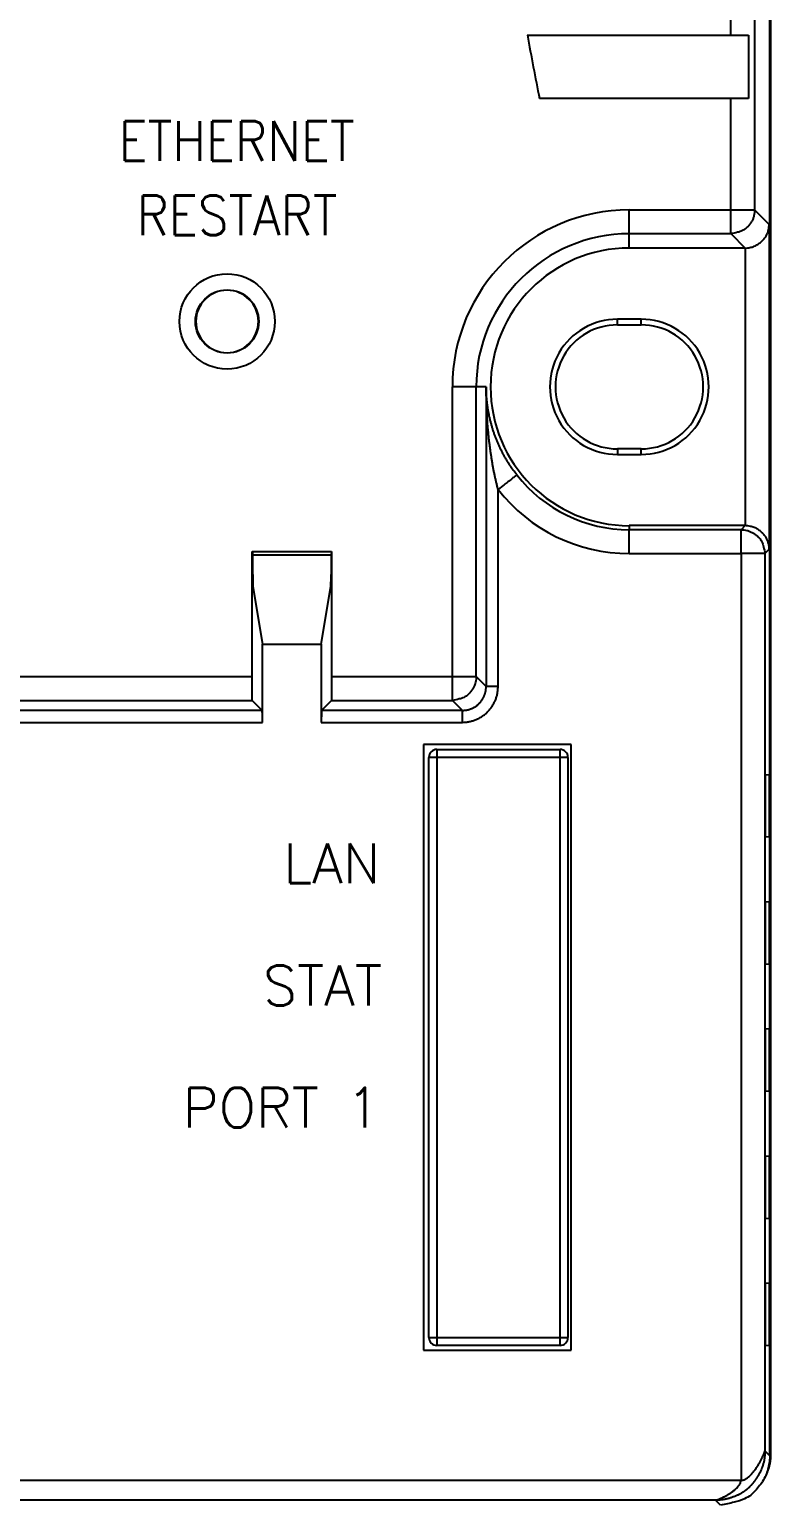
# Model space of a CAD drawing. Header units: inches. Extents: x -4 to 280, y -9 to 35.
# Drawn here: x 38.996 to 39.929, y 12.152 to 14.003 of the extents above; entities that cross this region are included whole.
import ezdxf
from ezdxf.enums import TextEntityAlignment as Align

# ---------------------------------------------------------------- set-up
doc = ezdxf.new("R2010")
doc.units = ezdxf.units.IN
doc.header["$LTSCALE"] = 0.5
doc.header["$MEASUREMENT"] = 0
doc.layers.add('cpue05', color=7, linetype='Continuous')
doc.layers.add('DATASM', color=7, linetype='Continuous')
doc.styles.add('RomanS', font='romans.shx', dxfattribs={"width": 0.85})

# ---------------------------------------------------------------- blocks, each defined once
blk = doc.blocks.new('IC200CPUE05')
at = {"layer": 'cpue05', "linetype": 'Continuous'}
for p, q in [((-3.1084, 0.4143), (-3.1084, -2.9146)), ((-3.0893, -4.4827), (-3.0893, -1.1425)), ((-3.0883, -2.1481), (-3.0883, -4.4806)), ((-3.1384, -2.6947), (-3.1384, -2.6147)), ((-3.3945, -2.6947), (-3.1384, -2.6947)), ((-3.1384, -2.6947), (-3.116, -2.6947)), ((-3.116, -2.6947), (-3.116, -2.7747)), ((-3.1384, -2.7747), (-3.3792, -2.7747)), ((-3.1384, -2.9146), (-3.1384, -2.7747)), ((-3.116, -2.7747), (-3.1384, -2.7747)), ((-3.2661, -2.9146), (-3.1384, -2.9146)), ((-3.2661, -2.9446), (-3.2661, -2.9146)), ((-3.1384, -2.9146), (-3.1084, -2.9146)), ((-3.1384, -2.9446), (-3.1384, -2.9146)), ((-3.1084, -2.9146), (-3.09, -2.933)), ((-3.09, -2.933), (-3.09, -3.3418)), ((-3.2661, -2.9446), (-3.1384, -2.9446)), ((-3.2661, -2.9627), (-3.2661, -2.9446)), ((-3.1384, -2.9446), (-3.1203, -2.9627)), ((-3.1203, -2.9627), (-3.2661, -2.9627)), ((-3.1203, -2.9627), (-3.1203, -3.312)), ((-3.2511, -3.0524), (-3.2811, -3.0524)), ((-3.2811, -3.0594), (-3.2811, -3.0524)), ((-3.2511, -3.0594), (-3.2511, -3.0524)), ((-3.2811, -3.0594), (-3.2511, -3.0594)), ((-3.4888, -3.502), (-3.4888, -3.1374)), ((-3.4588, -3.1374), (-3.4888, -3.1374)), ((-3.4588, -3.502), (-3.4588, -3.1374)), ((-3.4462, -3.1374), (-3.4588, -3.1374)), ((-3.4462, -3.1374), (-3.4462, -3.5146)), ((-3.2811, -3.2154), (-3.2811, -3.2224)), ((-3.2511, -3.2154), (-3.2811, -3.2154)), ((-3.2511, -3.2224), (-3.2511, -3.2154)), ((-3.2811, -3.2224), (-3.2511, -3.2224)), ((-3.4312, -3.5146), (-3.4312, -3.2667)), ((-3.1203, -3.312), (-3.2661, -3.312)), ((-3.2661, -3.312), (-3.2661, -3.3172)), ((-3.1203, -3.312), (-3.1254, -3.3172)), ((-3.1254, -3.3172), (-3.2661, -3.3172)), ((-3.7408, -3.3447), (-3.6408, -3.3447)), ((-3.7408, -3.502), (-3.7408, -3.3447)), ((-3.7408, -3.3447), (-3.7401, -3.3489)), ((-3.7401, -3.3489), (-3.6415, -3.3489)), ((-3.7401, -3.3735), (-3.7401, -3.3489)), ((-3.6408, -3.3447), (-3.6415, -3.3489)), ((-3.6415, -3.3489), (-3.6415, -3.3735)), ((-3.6408, -3.3447), (-3.6408, -3.502)), ((-3.2661, -3.3472), (-3.1254, -3.3472)), ((-3.1254, -3.3472), (-3.1254, -4.5136)), ((-3.09, -3.3418), (-3.0954, -3.3472)), ((-3.0954, -3.3472), (-3.0954, -4.4766)), ((-3.74, -3.3885), (-3.7279, -3.4612)), ((-3.6538, -3.4612), (-3.6417, -3.3885)), ((-3.7279, -3.5596), (-3.7279, -3.4612)), ((-3.7279, -3.4612), (-3.6538, -3.4612)), ((-3.6538, -3.4612), (-3.6538, -3.5596)), ((-4.0608, -3.502), (-3.7408, -3.502)), ((-3.6408, -3.502), (-3.4888, -3.502)), ((-3.4888, -3.532), (-3.4888, -3.502)), ((-3.4888, -3.502), (-3.4588, -3.502)), ((-3.4462, -3.5146), (-3.4588, -3.502)), ((-4.0611, -3.532), (-3.7406, -3.532)), ((-3.7406, -3.532), (-3.728, -3.5446)), ((-3.6536, -3.5446), (-3.6411, -3.532)), ((-3.6411, -3.532), (-3.4888, -3.532)), ((-3.4888, -3.532), (-3.4762, -3.5446)), ((-3.728, -3.5446), (-4.0736, -3.5446)), ((-3.4762, -3.5446), (-3.6536, -3.5446)), ((-4.0738, -3.5596), (-3.7279, -3.5596)), ((-3.6538, -3.5596), (-3.4762, -3.5596)), ((-3.5253, -3.5877), (-3.5253, -4.3497)), ((-3.3393, -3.5877), (-3.5253, -3.5877)), ((-3.3393, -4.3497), (-3.3393, -3.5877)), ((-3.5183, -4.3337), (-3.5183, -3.6037)), ((-3.5083, -3.6037), (-3.5183, -3.6037)), ((-3.5083, -3.5937), (-3.3533, -3.5937)), ((-3.5083, -3.5937), (-3.5083, -3.6037)), ((-3.5083, -3.6037), (-3.5083, -4.3337)), ((-3.3533, -3.6037), (-3.5083, -3.6037)), ((-3.3533, -3.6037), (-3.3533, -3.5937)), ((-3.3533, -4.3337), (-3.3533, -3.6037)), ((-3.3433, -3.6037), (-3.3533, -3.6037)), ((-3.3433, -3.6037), (-3.3433, -4.3337)), ((-3.0946, -3.6255), (-3.0902, -3.6251)), ((-3.0946, -3.7039), (-3.0946, -3.6255)), ((-3.0902, -3.6251), (-3.0902, -3.7043)), ((-3.0902, -3.7043), (-3.0946, -3.7039)), ((-3.0946, -3.7855), (-3.0902, -3.7851)), ((-3.0946, -3.8639), (-3.0946, -3.7855)), ((-3.0902, -3.7851), (-3.0902, -3.8643)), ((-3.0902, -3.8643), (-3.0946, -3.8639)), ((-3.0946, -3.9455), (-3.0902, -3.9451)), ((-3.0946, -4.0239), (-3.0946, -3.9455)), ((-3.0902, -3.9451), (-3.0902, -4.0243)), ((-3.0902, -4.0243), (-3.0946, -4.0239)), ((-3.0946, -4.1055), (-3.0902, -4.1051)), ((-3.0946, -4.1839), (-3.0946, -4.1055)), ((-3.0902, -4.1051), (-3.0902, -4.1843)), ((-3.0902, -4.1843), (-3.0946, -4.1839)), ((-3.0946, -4.2655), (-3.0902, -4.2651)), ((-3.0946, -4.3439), (-3.0946, -4.2655)), ((-3.0902, -4.2651), (-3.0902, -4.3443)), ((-3.5253, -4.3497), (-3.3393, -4.3497)), ((-3.5183, -4.3337), (-3.5083, -4.3337)), ((-3.5083, -4.3337), (-3.3533, -4.3337)), ((-3.5083, -4.3337), (-3.5083, -4.3437)), ((-3.3533, -4.3437), (-3.5083, -4.3437)), ((-3.3533, -4.3437), (-3.3533, -4.3337)), ((-3.3533, -4.3337), (-3.3433, -4.3337)), ((-3.0902, -4.3443), (-3.0946, -4.3439)), ((-3.0954, -4.4766), (-3.0893, -4.4827)), ((-3.1254, -4.5136), (-7.3004, -4.5136)), ((-3.1575, -4.5386), (-7.2954, -4.5386)), ((-3.1513, -4.5447), (-3.1575, -4.5386))]:
    blk.add_line(p, q, dxfattribs=at)
for points in [[(-3.1084, -2.9146), (-3.1086, -2.9183, -0.03469), (-3.1093, -2.922, -0.03034), (-3.1104, -2.9257, -0.031028), (-3.1122, -2.9293, -0.038882), (-3.1145, -2.9328, -0.032513), (-3.1171, -2.9359, -0.016697), (-3.1198, -2.9385, -0.041336), (-3.1237, -2.9408, -0.069732), (-3.1299, -2.9429, -0.037471), (-3.1384, -2.9446, -0.019947)], [(-3.1203, -2.9627), (-3.1173, -2.9625, 0.020909), (-3.1144, -2.9621, 0.023766), (-3.1117, -2.9614, 0.024469), (-3.1091, -2.9605, 0.022537), (-3.1067, -2.9594, 0.021318), (-3.1045, -2.9581, 0.020165), (-3.1024, -2.9567, 0.01937), (-3.1005, -2.9552, 0.018436), (-3.0988, -2.9536, 0.01726), (-3.0972, -2.952, 0.015349), (-3.0958, -2.9503, 0.017279), (-3.0945, -2.9486, 0.021962), (-3.0935, -2.9467, 0.017691), (-3.0926, -2.945, 0.006713), (-3.0918, -2.9434, 0.025305), (-3.0912, -2.9413, 0.041225), (-3.0906, -2.9377, 0.018866), (-3.09, -2.933, 0.00978)], [(-3.4076, -3.2482), (-3.4104, -3.2446, -0.006054), (-3.413, -3.241, -0.00613), (-3.4155, -3.2373, -0.006123), (-3.418, -3.2336, -0.00605), (-3.4203, -3.2298, -0.006028), (-3.4226, -3.2259, -0.00603), (-3.4247, -3.2221, -0.006042), (-3.4267, -3.2182, -0.00604), (-3.4287, -3.2143, -0.006031), (-3.4305, -3.2103, -0.005976), (-3.4322, -3.2064, -0.005945), (-3.4338, -3.2024, -0.005907), (-3.4353, -3.1984, -0.005857), (-3.4367, -3.1944, -0.005766), (-3.438, -3.1904, -0.005789), (-3.4392, -3.1863, -0.005886), (-3.4403, -3.1823, -0.005721), (-3.4414, -3.1782, -0.005344), (-3.4423, -3.1742, -0.005867), (-3.4431, -3.1701, -0.006947), (-3.4438, -3.1659, -0.005297), (-3.4445, -3.1619, -0.001869), (-3.445, -3.1584, -0.007398), (-3.4454, -3.1538, -0.012722), (-3.4459, -3.1467, -0.006242), (-3.4462, -3.1374, -0.003316)], [(-3.4312, -3.2667), (-3.4323, -3.2625, -0.003004), (-3.4333, -3.2583, -0.002953), (-3.4343, -3.254, -0.002862), (-3.4353, -3.2496, -0.002751), (-3.4362, -3.2452, -0.002668), (-3.4371, -3.2407, -0.002604), (-3.4379, -3.2362, -0.002546), (-3.4387, -3.2317, -0.002489), (-3.4394, -3.2271, -0.002432), (-3.4401, -3.2225, -0.002363), (-3.4408, -3.2179, -0.002306), (-3.4414, -3.2132, -0.002253), (-3.442, -3.2086, -0.002197), (-3.4426, -3.2039, -0.002131), (-3.4431, -3.1992, -0.00211), (-3.4435, -3.1945, -0.002118), (-3.444, -3.1898, -0.002034), (-3.4444, -3.1851, -0.001881), (-3.4447, -3.1803, -0.002045), (-3.445, -3.1756, -0.002398), (-3.4453, -3.1707, -0.001813), (-3.4456, -3.166, -0.000637), (-3.4458, -3.1619, -0.002512), (-3.4459, -3.1565, -0.004278), (-3.4461, -3.1482, -0.002087), (-3.4462, -3.1374, -0.001107)], [(-3.4076, -3.2482), (-3.4078, -3.2484, -0.000105), (-3.4084, -3.2488, -0.000008), (-3.4093, -3.2496, -0.000003), (-3.4107, -3.2507, -0.000002), (-3.4126, -3.2521, -0.000001), (-3.4146, -3.2537, 0), (-3.4167, -3.2554, -0.000001), (-3.4198, -3.2577, -0.000001), (-3.4247, -3.2616, 0), (-3.4312, -3.2667, 0)], [(-3.09, -3.3418), (-3.0901, -3.3396, 0.01491), (-3.0903, -3.3375, 0.015534), (-3.0907, -3.3355, 0.016713), (-3.0912, -3.3335, 0.018217), (-3.0918, -3.3316, 0.019065), (-3.0926, -3.3298, 0.019333), (-3.0935, -3.328, 0.019469), (-3.0945, -3.3262, 0.019501), (-3.0958, -3.3245, 0.017872), (-3.0972, -3.3228, 0.015159), (-3.0987, -3.3212, 0.01708), (-3.1005, -3.3196, 0.022833), (-3.1025, -3.318, 0.016322), (-3.1045, -3.3166, 0.001879), (-3.1064, -3.3154, 0.027945), (-3.1091, -3.3143, 0.05376), (-3.1138, -3.3131, 0.024339), (-3.1203, -3.312, 0.011616)], [(-3.2661, -3.3472), (-3.2661, -3.3436, 0), (-3.2661, -3.3399, 0), (-3.2661, -3.3362, 0), (-3.2661, -3.3326, 0), (-3.2661, -3.3292, 0), (-3.2661, -3.3261, 0), (-3.2661, -3.3234, 0), (-3.2661, -3.3211, 0.000001), (-3.2661, -3.319, 0.000001), (-3.2661, -3.3172, 0.000001)], [(-3.1254, -3.3472), (-3.1254, -3.3436, 0), (-3.1254, -3.3399, 0), (-3.1254, -3.3362, 0), (-3.1254, -3.3326, 0), (-3.1254, -3.3292, 0), (-3.1254, -3.3261, 0), (-3.1254, -3.3234, 0), (-3.1254, -3.3211, 0.000001), (-3.1254, -3.319, 0.000002), (-3.1254, -3.3172, 0.000002)], [(-3.1254, -3.3172), (-3.1218, -3.3174, -0.03469), (-3.1181, -3.3181, -0.030341), (-3.1144, -3.3193, -0.031029), (-3.1108, -3.321, -0.038883), (-3.1073, -3.3234, -0.032515), (-3.1042, -3.326, -0.016697), (-3.1016, -3.3287, -0.041338), (-3.0993, -3.3325, -0.069735), (-3.0972, -3.3388, -0.037472), (-3.0954, -3.3472, -0.019947)], [(-3.0954, -3.3472), (-3.0957, -3.3472, 0.000045), (-3.0964, -3.3472, 0.000004), (-3.0976, -3.3472, 0.000001), (-3.0993, -3.3472, 0.000001), (-3.1017, -3.3472, 0), (-3.1043, -3.3472, 0), (-3.107, -3.3472, 0), (-3.1108, -3.3472, 0), (-3.1171, -3.3472, 0), (-3.1254, -3.3472, 0)], [(-3.7401, -3.3735), (-3.7401, -3.375, 0.000201), (-3.7401, -3.3764, 0.000216), (-3.7401, -3.3778, 0.000227), (-3.7401, -3.3791, 0.000236), (-3.7401, -3.3804, 0.000246), (-3.7401, -3.3816, 0.00025), (-3.7401, -3.3827, 0.000305), (-3.7401, -3.3838, 0.000425), (-3.7401, -3.3848, 0.000398), (-3.7401, -3.3856, 0.000144), (-3.7401, -3.3864, 0.000727), (-3.7401, -3.3871, 0.002456), (-3.74, -3.3878, 0.002786), (-3.74, -3.3885, 0.002489)], [(-3.6417, -3.3885), (-3.6416, -3.3883, 0.019016), (-3.6416, -3.388, 0.005522), (-3.6416, -3.3876, 0.002478), (-3.6416, -3.3871, 0.001426), (-3.6416, -3.3864, 0.000906), (-3.6416, -3.3856, 0.000624), (-3.6416, -3.3848, 0.000528), (-3.6416, -3.3838, 0.000499), (-3.6416, -3.3827, 0.000312), (-3.6415, -3.3816, 0.000092), (-3.6415, -3.3805, 0.000379), (-3.6415, -3.3791, 0.000564), (-3.6415, -3.3767, 0.000243), (-3.6415, -3.3735, 0.00012)], [(-3.7406, -3.532), (-3.7406, -3.5318, -0.057943), (-3.7406, -3.5314, -0.008801), (-3.7406, -3.5306, -0.003264), (-3.7407, -3.5296, -0.001723), (-3.7407, -3.5283, -0.001041), (-3.7407, -3.5267, -0.000695), (-3.7407, -3.525, -0.000575), (-3.7408, -3.5231, -0.000533), (-3.7408, -3.5208, -0.000329), (-3.7408, -3.5186, -0.000096), (-3.7408, -3.5165, -0.000395), (-3.7408, -3.5135, -0.000582), (-3.7408, -3.5086, -0.00025), (-3.7408, -3.502, -0.000122)], [(-3.6408, -3.502), (-3.6408, -3.505, -0.000207), (-3.6408, -3.508, -0.000224), (-3.6408, -3.5108, -0.000235), (-3.6408, -3.5135, -0.000245), (-3.6409, -3.5161, -0.000256), (-3.6409, -3.5186, -0.000261), (-3.6409, -3.5209, -0.00032), (-3.6409, -3.5231, -0.00045), (-3.6409, -3.525, -0.000428), (-3.6409, -3.5267, -0.000156), (-3.641, -3.5282, -0.000793), (-3.641, -3.5296, -0.002863), (-3.641, -3.5308, -0.003684), (-3.6411, -3.532, -0.003712)], [(-3.4588, -3.502), (-3.459, -3.5057, -0.03469), (-3.4597, -3.5093, -0.03034), (-3.4609, -3.5131, -0.031029), (-3.4626, -3.5167, -0.038882), (-3.465, -3.5201, -0.032513), (-3.4676, -3.5232, -0.016697), (-3.4703, -3.5259, -0.041337), (-3.4741, -3.5282, -0.069733), (-3.4804, -3.5302, -0.037471), (-3.4888, -3.532, -0.019947)], [(-3.4762, -3.5446), (-3.4748, -3.5445, 0.012156), (-3.4733, -3.5444, 0.012231), (-3.4718, -3.5442, 0.012178), (-3.4704, -3.544, 0.012124), (-3.469, -3.5437, 0.012143), (-3.4675, -3.5433, 0.01221), (-3.4661, -3.5428, 0.012284), (-3.4648, -3.5423, 0.012361), (-3.4634, -3.5417, 0.01233), (-3.4621, -3.541, 0.012197), (-3.4608, -3.5403, 0.012123), (-3.4596, -3.5395, 0.012096), (-3.4584, -3.5387, 0.012091), (-3.4572, -3.5377, 0.012107), (-3.4561, -3.5368, 0.012184), (-3.455, -3.5358, 0.012338), (-3.454, -3.5347, 0.012427), (-3.4531, -3.5336, 0.012478), (-3.4522, -3.5324, 0.012532), (-3.4513, -3.5312, 0.012543), (-3.4505, -3.53, 0.012068), (-3.4498, -3.5287, 0.011203), (-3.4491, -3.5274, 0.012254), (-3.4486, -3.526, 0.014546), (-3.448, -3.5246, 0.011055), (-3.4476, -3.5233, 0.00374), (-3.4472, -3.522, 0.015597), (-3.4468, -3.5204, 0.027431), (-3.4465, -3.5179, 0.013476), (-3.4462, -3.5146, 0.007076)], [(-3.4762, -3.5596), (-3.474, -3.5595, 0.01215), (-3.4718, -3.5593, 0.012225), (-3.4696, -3.5591, 0.012172), (-3.4675, -3.5587, 0.01212), (-3.4653, -3.5582, 0.012141), (-3.4632, -3.5576, 0.012208), (-3.4611, -3.5569, 0.012283), (-3.459, -3.5561, 0.012361), (-3.457, -3.5552, 0.01233), (-3.455, -3.5542, 0.012196), (-3.4531, -3.5532, 0.012122), (-3.4512, -3.552, 0.012095), (-3.4494, -3.5507, 0.01209), (-3.4477, -3.5493, 0.012106), (-3.446, -3.5479, 0.012183), (-3.4444, -3.5464, 0.012337), (-3.4429, -3.5448, 0.012426), (-3.4415, -3.5431, 0.012478), (-3.4401, -3.5414, 0.012531), (-3.4388, -3.5396, 0.012542), (-3.4377, -3.5377, 0.012067), (-3.4366, -3.5358, 0.011202), (-3.4356, -3.5338, 0.012253), (-3.4347, -3.5318, 0.014544), (-3.4339, -3.5296, 0.011054), (-3.4332, -3.5276, 0.00374), (-3.4326, -3.5258, 0.015595), (-3.4321, -3.5233, 0.027428), (-3.4317, -3.5196, 0.013474), (-3.4312, -3.5146, 0.007075)], [(-3.4312, -3.5146), (-3.4331, -3.5146, 0), (-3.4349, -3.5146, 0), (-3.4367, -3.5146, 0), (-3.4385, -3.5146, 0.000001), (-3.4403, -3.5146, 0.000001), (-3.4418, -3.5146, 0), (-3.4431, -3.5146, 0.000001), (-3.4443, -3.5146, 0.000003), (-3.4453, -3.5146, 0.000005), (-3.4462, -3.5146, 0.000005)], [(-3.7279, -3.5596), (-3.7279, -3.5581, 0.000207), (-3.7279, -3.5566, 0.000224), (-3.7279, -3.5552, 0.000235), (-3.7279, -3.5538, 0.000246), (-3.7279, -3.5525, 0.000257), (-3.7279, -3.5513, 0.000262), (-3.7279, -3.5501, 0.000321), (-3.7279, -3.549, 0.000452), (-3.7279, -3.5481, 0.00043), (-3.728, -3.5472, 0.000157), (-3.728, -3.5465, 0.000799), (-3.728, -3.5458, 0.002887), (-3.728, -3.5452, 0.003713), (-3.728, -3.5446, 0.003741)], [(-3.6536, -3.5446), (-3.6536, -3.5447, 0.058436), (-3.6537, -3.5449, 0.008889), (-3.6537, -3.5453, 0.003297), (-3.6537, -3.5458, 0.001739), (-3.6537, -3.5464, 0.00105), (-3.6537, -3.5472, 0.000702), (-3.6537, -3.5481, 0.000579), (-3.6537, -3.549, 0.000537), (-3.6537, -3.5502, 0.000331), (-3.6537, -3.5513, 0.000097), (-3.6537, -3.5523, 0.000398), (-3.6538, -3.5538, 0.000585), (-3.6538, -3.5563, 0.00025), (-3.6538, -3.5596, 0.000123)], [(-3.4762, -3.5596), (-3.4762, -3.5577, -0.000001), (-3.4762, -3.5559, -0.000001), (-3.4762, -3.5541, -0.000001), (-3.4762, -3.5523, -0.000001), (-3.4762, -3.5506, -0.000001), (-3.4762, -3.549, -0.000001), (-3.4762, -3.5477, -0.000002), (-3.4762, -3.5465, -0.000006), (-3.4762, -3.5455, -0.000009), (-3.4762, -3.5446, -0.000011)], [(-3.1254, -4.5136), (-3.1242, -4.5135, 0.034387), (-3.1229, -4.5132, 0.03236), (-3.1216, -4.5127, 0.028274), (-3.1202, -4.5121, 0.02357), (-3.1189, -4.5113, 0.019935), (-3.1175, -4.5104, 0.017103), (-3.1161, -4.5093, 0.014758), (-3.1147, -4.5081, 0.012825), (-3.1133, -4.5067, 0.011274), (-3.112, -4.5053, 0.010014), (-3.1106, -4.5037, 0.009029), (-3.1092, -4.502, 0.008216), (-3.1079, -4.5003, 0.007537), (-3.1066, -4.4984, 0.007049), (-3.1053, -4.4966, 0.006546), (-3.1041, -4.4947, 0.006157), (-3.103, -4.4928, 0.006049), (-3.1019, -4.4911, 0.005603), (-3.101, -4.4893, 0.005309), (-3.1001, -4.4877, 0.005028), (-3.0993, -4.4861, 0.004861), (-3.0986, -4.4846, 0.004546), (-3.098, -4.4832, 0.004419), (-3.0974, -4.4819, 0.004193), (-3.0969, -4.4807, 0.004075), (-3.0965, -4.4797, 0.00393), (-3.0962, -4.4788, 0.003829), (-3.0959, -4.478, 0.002129), (-3.0957, -4.4773, 0.001507), (-3.0954, -4.4766, 0.002984)], [(-3.0954, -4.4766), (-3.0954, -4.4783, -0.007264), (-3.0955, -4.48, -0.006835), (-3.0956, -4.4817, -0.006801), (-3.0958, -4.4834, -0.007198), (-3.096, -4.4852, -0.007051), (-3.0963, -4.487, -0.006572), (-3.0966, -4.4888, -0.007483), (-3.097, -4.4906, -0.009318), (-3.0975, -4.4925, -0.006879), (-3.098, -4.4942, -0.00178), (-3.0985, -4.4959, -0.010427), (-3.0992, -4.4979, -0.018495), (-3.1006, -4.5011, -0.008732), (-3.1025, -4.5053, -0.004448)], [(-3.0893, -4.4827), (-3.0898, -4.4902, -0.034691), (-3.0912, -4.4978, -0.030341), (-3.0936, -4.5055, -0.031029), (-3.0972, -4.513, -0.038883), (-3.1021, -4.5201, -0.032513), (-3.1075, -4.5265, -0.016697), (-3.113, -4.532, -0.041337), (-3.121, -4.5368, -0.069733), (-3.134, -4.541, -0.03747), (-3.1513, -4.5447, -0.019947)], [(-3.0883, -4.4806), (-3.0883, -4.4822, -0.006083), (-3.0884, -4.4839, -0.006125), (-3.0885, -4.4855, -0.006227), (-3.0886, -4.4871, -0.00637), (-3.0888, -4.4887, -0.006224), (-3.089, -4.4903, -0.005843), (-3.0893, -4.4918, -0.006461), (-3.0896, -4.4934, -0.007711), (-3.09, -4.495, -0.005897), (-3.0903, -4.4965, -0.002069), (-3.0906, -4.4978, -0.008294), (-3.0912, -4.4995, -0.014323), (-3.0921, -4.502, -0.007036), (-3.0933, -4.5053, -0.003736)], [(-3.1575, -4.5386), (-3.1574, -4.5385, -0.035998), (-3.1572, -4.5384, -0.0051), (-3.1568, -4.5383, -0.000524), (-3.1562, -4.5381, 0.00246), (-3.1556, -4.5379, 0.00317), (-3.1548, -4.5376, 0.003519), (-3.1538, -4.5373, 0.003697), (-3.1528, -4.5369, 0.004101), (-3.1516, -4.5364, 0.004242), (-3.1504, -4.5358, 0.004512), (-3.149, -4.5352, 0.004712), (-3.1476, -4.5345, 0.005061), (-3.1461, -4.5337, 0.005106), (-3.1445, -4.5329, 0.005407), (-3.1429, -4.532, 0.005621), (-3.1413, -4.5311, 0.005773), (-3.1398, -4.5301, 0.005997), (-3.1382, -4.5291, 0.006288), (-3.1367, -4.528, 0.006751), (-3.1353, -4.5269, 0.007501), (-3.1339, -4.5258, 0.00792), (-3.1326, -4.5247, 0.008065), (-3.1313, -4.5236, 0.009989), (-3.1301, -4.5224, 0.014075), (-3.1291, -4.5212, 0.012141), (-3.1282, -4.5201, 0.003406), (-3.1274, -4.5191, 0.021103), (-3.1267, -4.5179, 0.050839), (-3.126, -4.516, 0.031147), (-3.1254, -4.5136, 0.017585)], [(-3.124, -4.5289), (-3.1236, -4.5286, 0.002139), (-3.1231, -4.5283, 0.002108), (-3.1227, -4.528, 0.002116), (-3.1222, -4.5277, 0.00216), (-3.1218, -4.5274, 0.002187), (-3.1213, -4.5271, 0.002219), (-3.1209, -4.5267, 0.002249), (-3.1204, -4.5264, 0.002287), (-3.12, -4.5261, 0.002322), (-3.1195, -4.5258, 0.002369), (-3.1191, -4.5254, 0.002398), (-3.1186, -4.5251, 0.002423), (-3.1182, -4.5247, 0.002431), (-3.1178, -4.5244, 0.002426), (-3.1173, -4.524, 0.002425), (-3.1169, -4.5237, 0.002431), (-3.1165, -4.5233, 0.002437), (-3.116, -4.5229, 0.002446), (-3.1156, -4.5226, 0.002455), (-3.1152, -4.5222, 0.002468), (-3.1148, -4.5218, 0.002483), (-3.1144, -4.5214, 0.002505), (-3.114, -4.521, 0.002517), (-3.1136, -4.5206, 0.002523), (-3.1132, -4.5202, 0.002514), (-3.1128, -4.5198, 0.002485), (-3.1124, -4.5194, 0.002466), (-3.112, -4.519, 0.002448), (-3.1116, -4.5186, 0.002435), (-3.1113, -4.5182, 0.002421), (-3.1109, -4.5178, 0.002412), (-3.1105, -4.5173, 0.002401), (-3.1102, -4.5169, 0.002399), (-3.1098, -4.5165, 0.002398), (-3.1095, -4.5161, 0.002393), (-3.1091, -4.5156, 0.002374), (-3.1088, -4.5152, 0.002345), (-3.1085, -4.5148, 0.002288), (-3.1081, -4.5144, 0.002246), (-3.1078, -4.5139, 0.0022), (-3.1075, -4.5135, 0.002159), (-3.1072, -4.5131, 0.002105), (-3.1069, -4.5126, 0.002076), (-3.1066, -4.5122, 0.00205), (-3.1063, -4.5118, 0.002056), (-3.106, -4.5113, 0.002076), (-3.1057, -4.5109, 0.00208), (-3.1055, -4.5105, 0.002066), (-3.1052, -4.51, 0.001996), (-3.1049, -4.5096, 0.001925), (-3.1046, -4.5091, 0.002028), (-3.1043, -4.5086, 0.002262), (-3.1041, -4.5082, 0.002006), (-3.1038, -4.5077, 0.001463), (-3.1036, -4.5073, 0.002036), (-3.1033, -4.5069, 0.00257), (-3.103, -4.5063, 0.001737), (-3.1026, -4.5056, 0.001237)], [(-3.1026, -4.5056), (-3.1026, -4.5055, 0.000605), (-3.1026, -4.5055, 0.000855), (-3.1026, -4.5055, 0.000834), (-3.1026, -4.5055, 0.000381), (-3.1026, -4.5054, 0.000055), (-3.1025, -4.5054, -0.000203), (-3.1025, -4.5054, -0.00103), (-3.1025, -4.5054, -0.003054), (-3.1025, -4.5053, -0.00351), (-3.1025, -4.5053, -0.00007), (-3.1025, -4.5053, -0.010739), (-3.1025, -4.5053, -0.08667), (-3.1025, -4.5053, -0.39709), (-3.1025, -4.5053, -0.131898)], [(-3.1299, -4.5321), (-3.1317, -4.533, -0.007454), (-3.1335, -4.5338, -0.00775), (-3.1353, -4.5345, -0.007866), (-3.137, -4.5351, -0.007736), (-3.1388, -4.5357, -0.007439), (-3.1406, -4.5362, -0.006941), (-3.1423, -4.5367, -0.007426), (-3.1441, -4.5371, -0.008473), (-3.1459, -4.5375, -0.006616), (-3.1475, -4.5378, -0.002798), (-3.149, -4.538, -0.008668), (-3.1509, -4.5382, -0.014536), (-3.1538, -4.5384, -0.007418), (-3.1575, -4.5386, -0.00409)], [(-3.1297, -4.532), (-3.1297, -4.532, -0.000612), (-3.1297, -4.532, -0.000858), (-3.1298, -4.532, -0.000835), (-3.1298, -4.5321, -0.000389), (-3.1298, -4.5321, -0.000071), (-3.1299, -4.5321, 0.000177), (-3.1299, -4.5321, 0.000958), (-3.1299, -4.5321, 0.002817), (-3.1299, -4.5321, 0.003113), (-3.1299, -4.5321, -0.000002), (-3.1299, -4.5321, 0.009177), (-3.1299, -4.5321, 0.056835), (-3.1299, -4.5321, 0.154448), (-3.1299, -4.5321, 0.193601)], [(-3.1297, -4.532), (-3.1296, -4.532, 0.000022), (-3.1296, -4.5319, -0.000194), (-3.1295, -4.5319, 0.000064), (-3.1294, -4.5318, 0.000452), (-3.1292, -4.5318, 0.000574), (-3.1291, -4.5317, 0.000644), (-3.1289, -4.5316, 0.000686), (-3.1287, -4.5315, 0.000767), (-3.1285, -4.5314, 0.000801), (-3.1283, -4.5313, 0.000854), (-3.128, -4.5312, 0.000909), (-3.1278, -4.531, 0.00101), (-3.1275, -4.5309, 0.001001), (-3.1272, -4.5307, 0.00096), (-3.127, -4.5306, 0.001175), (-3.1266, -4.5304, 0.001575), (-3.1263, -4.5302, 0.001148), (-3.126, -4.53, 0.000233), (-3.1257, -4.5299, 0.001942), (-3.1254, -4.5297, 0.003563), (-3.1248, -4.5293, 0.001712), (-3.124, -4.5289, 0.000866)]]:
    blk.add_lwpolyline(points, format="xyb", dxfattribs=at)
for radius in [0.06, 0.0398]:
    blk.add_circle((-3.7723, -3.0551), radius, dxfattribs=at)
for centre, radius, start, end in [((2.2607, -1.6547), 5.75, 190.42041, 191.23202), ((-3.2661, -3.1374), 0.2227, 90, 179.9993), ((-3.2661, -3.1374), 0.1927, 90, 179.9992), ((-3.2661, -3.1374), 0.1747, 90, 270), ((-3.7723, -3.0551), 0.0393, 90, 270), ((-3.7723, -3.0551), 0.0393, 270, 90), ((-3.2811, -3.1374), 0.085, 90, 270.0001), ((-3.2511, -3.1374), 0.085, 269.9999, 90.0001), ((-3.2811, -3.1374), 0.078, 90, 270.0001), ((-3.2511, -3.1374), 0.078, 269.9999, 90.0001), ((-3.2661, -3.1374), 0.1798, 218.0586, 270), ((-3.2661, -3.1374), 0.2098, 218.0588, 270), ((-3.5083, -3.6037), 0.01, 90, 180), ((-3.3533, -3.6037), 0.01, 0, 90), ((-3.5083, -4.3337), 0.01, 180, 270), ((-3.3533, -4.3337), 0.01, 270, 0)]:
    blk.add_arc(centre, radius, start, end, dxfattribs=at)
at = {"layer": 'DATASM', "style": 'RomanS', "width": 0.9}
for s, p in [('ETHERNET', (-3.7604, -2.8529)), ('RESTART', (-3.7599, -2.9464))]:
    blk.add_text(s, height=0.05, dxfattribs=at).set_placement(p, align=Align.CENTER)
at = {"layer": 'DATASM', "style": 'RomanS'}
for s, p in [('LAN', (-3.5795, -3.7621, -0.019)), ('STAT', (-3.5772, -3.9158, -0.019)), ('PORT 1', (-3.5795, -4.0694, -0.019))]:
    blk.add_text(s, height=0.05, dxfattribs=at).set_placement(p, align=Align.RIGHT)

msp = doc.modelspace()

# ---------------------------------------------------------------- block references
msp.add_blockref('IC200CPUE05', (43.01706, 16.69081))

doc.saveas('drawing.dxf')
